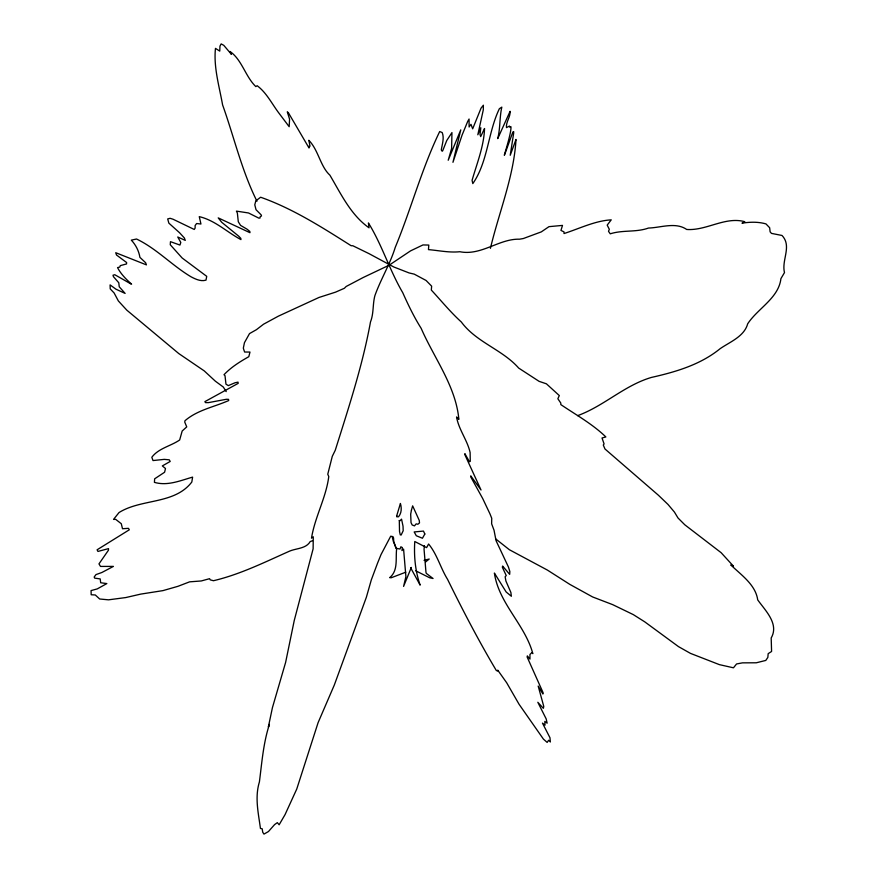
<?xml version="1.0" encoding="UTF-8"?>
<svg xmlns="http://www.w3.org/2000/svg" width="878" height="878" viewBox="0 0 878 878"><rect width="100%" height="100%" fill="white"/><g stroke="black" fill="none" stroke-linecap="round" stroke-linejoin="round"><path stroke-width="1.32" d="M424.392 545.644L424.052 549.299L425.973 572.313L426.28 573.367L433.063 578.503L429.616 577.757L415.656 570.755M490.418 248.353C499 212.18 513.86 176.665 516.012 139.437L510.228 155.285L513.652 133.237L513.685 131.612L512.851 132.018C494.007 184.084 512.511 133.522 510.853 126.586L509.778 127.211L509.459 126.07L506.463 127.617C505.805 122.042 510.546 116.993 510.096 111.308L497.716 138.614C500.383 128.309 499.45 117.542 501.821 107.138L499.373 108.707C487.916 132.446 487.905 162.035 472.814 183.59L472.079 180.319C476.963 163.319 483.932 146.22 484.546 128.506L480.683 136.584L480.025 134.51L480.804 127.727L477.819 134.784L483.295 109.838L483.372 105.206L481.056 108.126L472.671 128.825L470.981 124.314L469.104 127.003L469.071 119.024L467.678 121.482L462.058 135.157L452.949 162.32L460.763 129.867L448.208 160.246L451.621 148.426L451.95 132.589L446.759 140.524L442.71 150.742L442.172 151.246L441.294 149.951C442.161 144.244 444.433 138.274 442.216 132.567L439.691 131.535C421.659 168.828 411.058 209.227 395.243 247.376C390.073 264.234 380.734 279.204 374.873 295.721C372.568 304.392 373.885 313.325 370.483 321.985C362.504 365.753 348.533 407.963 335.264 450.26L332.279 456.34L327.768 474.219L328.767 476.534C326.133 497.639 314.84 517.087 311.503 538.17L313.27 536.754L313.117 548.849L294.251 620.483L285.624 662.385L272.421 707.679L268.361 726.951L269.403 724.383C263.301 743.117 261.896 762.653 259.405 781.903C254.653 797.465 258.373 812.984 260.437 828.415L262.193 828.788L262.731 832.234L263.971 834.1L268.448 831.543L274.605 824.585L277.349 822.642L279.138 824.782L285.076 814.575L296.753 789.037L318.099 722.649L334.32 685.016L366.367 597.249L371.306 579.908L377.485 563.336L381.019 554.589L390.699 536.217L392.982 536.645L393.563 537.984L393.717 541.188L395.934 548.267L400.017 549.035L400.884 546.785L402.365 547.587L401.97 550.583L403.584 549.035L405.899 576.626L403.584 586.405L411.343 567.429M425.589 561.953L429.21 559.034L424.041 560.318M577.625 415.645C603.91 406.086 624.368 385.409 651.377 377.441C675.84 371.91 700.359 364.765 720.158 348.665C730.079 341.827 744.215 336.515 747.683 323.817C757.747 308.408 778.687 298.136 780.915 278.622L784.493 272.586C781.31 260.031 792.23 246.169 782.002 235.469L771.499 233.394L770.127 231.869L769.655 227.742L765.967 223.912C758.23 221.673 749.878 221.936 741.998 223.177L744.774 221.684C725.107 216.273 706.45 230.881 686.706 229.465C675.577 221.772 660.958 227.698 648.491 228.05C635.99 232.549 622.93 229.762 610.254 233.811L608.498 231.32L609.332 229.312L607.192 225.119L611.231 219.851C594.999 220.784 579.458 228.598 564.016 233.548L564.027 231.891L560.954 230.42L562.502 225.405L548.98 226.656L541.309 231.88L523.343 238.531L519.524 239.2C499.264 238.531 481.166 256.047 459.842 251.723C449.306 252.831 438.846 250.515 428.464 249.626L428.793 245.061L422.966 244.94L410.553 250.878L389.152 265.189L363.218 277.503L346.184 286.469L344.374 288.28L335.539 292.154L318.977 297.466L278.326 316.179L263.576 324.191L256.42 329.689L249.517 333.596L244.446 342.683L243.338 348.094L243.81 349.729L244.633 352.023L249.989 352.067L248.792 356.698C239.957 361.703 231.232 367.081 224.011 374.708L225.009 375.707L225.964 384.158L228.313 385.618L235.03 382.764L238.037 382.149L238.168 383.379L204.903 401.619L205.463 402.629L208.503 402.618L226.359 399.281L228.543 399.358L228.675 400.555C214.045 407.019 197.429 409.971 184.984 420.727L184.742 422.088L186.729 426.895L182.174 431.021L179.661 439.988C170.771 446.112 158.468 448.285 151.817 457.273L153.013 460.555L164.274 459.37L169.278 459.831L170.2 461.455L162.331 465.922L165.503 468.512L164.592 472.243L154.649 478.817L154.418 482.362C167.533 486.182 180.177 480.65 192.611 477.116L191.821 482.011C174.535 504.62 141.501 498.463 119.024 512.554L113.525 519.414L115.655 519.337L121.285 523.716L122.503 528.732L128.495 528.336L129.285 529.807L97.096 549.793L97.952 551.428L108.521 548.629L108.422 550.254L98.973 563.885L100.52 566.431L113.427 566.398L101.87 572.5L96.009 574.585L94.176 577L94.626 578.119L100.202 578.92L100.674 582.751L106.831 583.585L97.217 588.918L91.071 590.587L91.191 594.757L95.285 594.977L99.686 599.005L108.532 599.828L125.784 597.556L140.732 594.11L162.957 590.62L177.916 586.328L189.626 581.84L201.26 580.962L209.601 578.679L210.193 579.842L213.453 580.72C240.111 574.453 264.816 562.129 289.729 551.066C296.512 548.256 306.148 548.662 310.197 541.583L312.327 540.793M405.801 572.193L391.248 577.746L389.689 577.647C398.382 570.579 395.44 558.693 396.636 548.915L393.454 541.792L392.17 536.59M495.708 538.916L509.372 549.727L547.334 570.041L569.844 584.397L592.617 596.952L612.668 604.635L633.279 614.6L644.737 621.833L678.485 646.614L690.459 653.375L719.389 664.635L733.459 667.807L736.576 663.955L742.47 662.857L756.287 662.791L765.792 660.432L767.844 657.413L768.173 653.66L771.586 651.465L771.191 637.966C779.346 623.841 765.221 610.495 757.714 599.883C755.563 584.649 741.175 575.024 730.803 564.927L733.459 566.189L721.123 552.679L684.807 524.803L678.003 517.976L674.436 512.083L668.026 504.466L658.379 495.214L604.975 448.987L603.285 445.003L604.086 443.939L602.023 437.99L605.864 436.948C592.595 424.085 576.056 414.91 560.801 404.582L560.801 403.057L557.859 398.744L559.319 395.572L546.412 383.818L539.103 381.348L518.678 368.069C502.49 349.609 476.326 342.354 461.323 321.996C450.48 312.162 441.239 300.77 431.328 290.069L431.636 286.14L426.071 280.466L414.229 274.134L409.082 272.937L393.827 267L369.089 253.687L352.846 245.752L351.123 245.708C322.182 227.413 292.901 208.613 260.634 197.232L255.816 200.853L254.785 204.826L256.025 209.71L261.15 214.869L261.501 215.911L260.14 216.778L260.02 218.029L258.834 218.139L248.507 212.97L236.401 211.115L237.356 212.992L238.3 221.761L240.55 225.372L246.959 229.136L249.824 231.43L249.956 232.692L218.227 217.887L221.673 222.255L238.728 236.204L240.813 238.366L240.945 239.606C226.996 232.165 215.033 220.312 199.262 216.636L200.952 224.022L196.617 223.517L195.125 225.547L195.114 228.093L194.247 229.454L172.955 219.193L170.08 218.304L167.698 218.94L168.85 223.133L179.595 232.769L184.391 237.993L185.28 240.385L177.762 237.005L180.802 242.46L179.946 245.061L170.475 241.669L170.266 244.753L182.152 258L206.736 276.351L205.99 280.137C200.788 281.739 195.443 279.127 190.899 276.724C171.89 265.354 156.646 248.639 136.54 239.014L131.316 240.144C135.783 244.863 138.867 250.943 139.92 257.375L145.638 262.741L146.406 264.871L115.709 252.699L116.533 255.037L126.63 262.533L126.531 263.938L120.22 265.661L119.847 267.044L117.553 267.603C125.181 282.727 146.319 292.396 114.755 274.726L113.01 275.22L113.449 276.68L118.782 282.76L119.243 286.766L125.126 293.417L115.962 289.202L110.09 284.889L110.222 288.873L114.129 292.989L118.354 300.934L126.805 310.154L178.772 353.56L204.223 370.878L215.34 381.173L223.297 387.022L226.206 391.61M410.652 567.814L420.156 585.132C415.239 571.216 413.856 556.092 414.778 541.517L426.598 547.62L428.596 544.02C437.123 554.292 440.493 567.945 447.56 579.348C462.684 610.111 478.686 640.874 496.289 670.463L497.606 671.077L497.738 670.155L506.661 682.733L519.052 704.244L543.427 739.122L547.148 742.404L548.618 740.286L550.363 741.976L549.968 737.718L542.461 723.121L545.019 725.129L544.821 721.387L547.137 723.165L546.171 718.873L537.819 702.279L543.372 708.326L543.767 706.417L538.181 686.058L542.9 694.004L543.098 692.72L527.151 657.051L527.338 655.899L529.961 659.093L529.95 654.472L531.914 652.563L532.836 653.638C525 624.554 498.781 603.416 494.38 573.038L506.167 591.991L511.358 596.261L510.886 592.474L505.915 581.049L505.135 576.769L506.233 575.562L502.37 567.276L502.6 566.025L509.668 574.355L509.844 571.523L508.428 567.001L496.048 540.661L494.029 530.213L491.636 523.826L491.735 518.272L489.946 513.817L482.691 498.517L470.817 477.028L470.751 475.854L481.023 490.001L464.934 454.848L464.868 453.641L469.412 461.751L470.268 461.345L470.114 452.488C467.294 440.01 458.634 429.441 456.56 416.951L458.865 419.399C455.858 386.232 434.171 358.224 421.155 328.328C413.988 316.958 408.193 304.875 402.728 292.648C389.58 270.281 381.996 244.764 368.409 222.935L369.034 227.808C350.739 214.901 341.004 193.928 329.865 175.139C320.36 166.535 318.385 149.918 308.826 140.282L310.022 146.187L308.858 146.286L309.034 147.998L288.412 112.779L287.282 111.824L289.575 119.156L289.169 126.706L279.138 113.405C272.048 104.12 266.682 92.805 257.166 85.726L255.827 86.593C245.335 76.463 242.043 59.945 230.036 51.473L231.386 54.304L223.769 45.327L221.157 43.9L219.961 46.128L219.763 51.122L215.472 48.367C213.464 67.156 219.291 86.34 222.595 104.91C234.097 137.067 241.659 170.53 256.958 201.238M396.757 515.627L396.713 516.78L398.524 516.791C401.674 512.95 401.74 508 400.412 503.467L396.757 515.627M399.303 520.511L399.523 531.475L400.28 534.856L401.158 535.009L403.189 530.74L403.035 526.218L401.542 519.128L399.984 520.819L399.303 520.511M411.442 510.14L410.684 514.135L411.025 522.619L412.188 524.989L414.482 525.878L416.161 523.859L417.884 524.254L419.508 522.915L419.256 520.413L412.649 505.86L411.442 510.14M424.831 534.011L422.439 538.247L416.293 535.745L414.175 531.947L423.459 531.08L424.831 534.011"/></g></svg>
